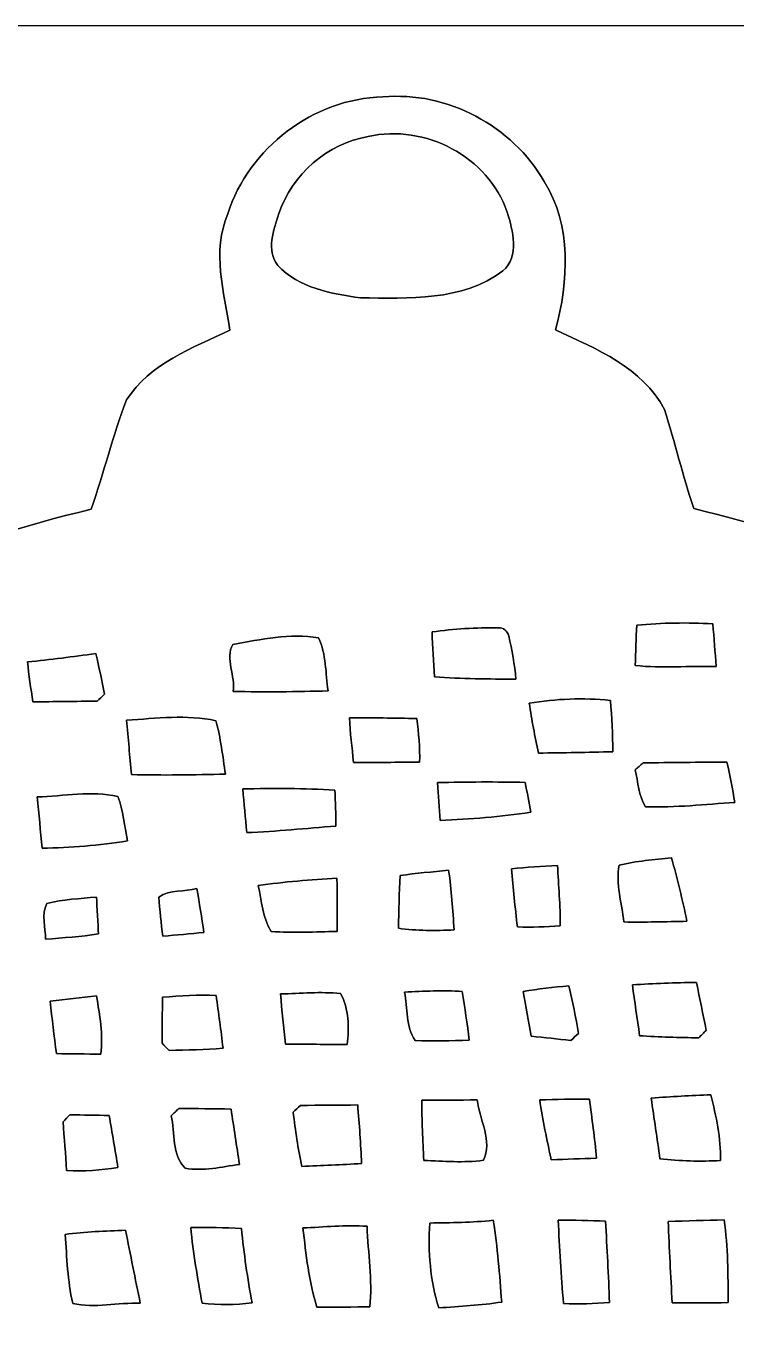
# Model space of a CAD drawing. Header units: centimetres. Extents: x -16.8 to 16.8, y -16.7 to 16.7.
# Drawn here: x -3.95 to 3.88, y 2.36 to 16.67 of the extents above; entities that cross this region are included whole.
import ezdxf

# ---------------------------------------------------------------- set-up
doc = ezdxf.new("R2010")
doc.units = ezdxf.units.CM
doc.header["$MEASUREMENT"] = 0
doc.layers.add('Layer 1', color=7, linetype='Continuous')

msp = doc.modelspace()

# ---------------------------------------------------------------- linework, layer by layer
at = {"layer": 'Layer 1', "color": 7}
for points, knots in [([(-16.77458, 16.66875), (-16.77458, 16.66875), (16.77458, 16.66875), (16.77458, 16.66875), (16.77458, 16.66875), (16.77458, 16.66875), (16.77458, -16.66875), (16.77458, -16.66875), (16.77458, -16.66875), (16.77458, -16.66875), (-16.77458, -16.66875), (-16.77458, -16.66875), (-16.77458, -16.66875), (-16.77458, -16.66875), (-16.77458, 16.66875), (-16.77458, 16.66875), (-16.77458, 16.66875), (-16.77458, 16.66875), (-16.77458, 16.66875), (-16.77458, 16.66875)], [0, 0, 0, 0, 0.16666667, 0.16666667, 0.16666667, 0.16666667, 0.33333333, 0.33333333, 0.33333333, 0.33333333, 0.5, 0.5, 0.5, 0.5, 0.66666667, 0.66666667, 0.66666667, 0.66666667, 1, 1, 1, 1]), ([(-1.72685, 14.59936), (-1.90253, 14.18519), (-1.76989, 13.73893), (-1.70321, 13.31666), (-1.70321, 13.31666), (-2.11737, 13.1251), (-2.58551, 12.9473), (-2.84339, 12.54795), (-2.84339, 12.54795), (-2.99297, 12.1539), (-3.09351, 11.74327), (-3.23144, 11.34427), (-3.23144, 11.34427), (-6.25404, 10.62919), (-9.03111, 8.88012), (-10.94811, 6.4322), (-10.94811, 6.4322), (-12.92966, 3.96452), (-14.01163, 0.78387), (-13.9125, -2.38196), (-13.9125, -2.38196), (-13.87263, -3.32634), (-13.7728, -4.27143), (-13.55408, -5.19254), (-13.55408, -5.19254), (-12.96353, -7.6768), (-11.66671, -9.99314), (-9.83756, -11.77784), (-9.83756, -11.77784), (-8.15869, -13.44366), (-6.05084, -14.67485), (-3.77261, -15.31161), (-3.77261, -15.31161), (-1.43157, -15.98366), (1.07915, -16.00165), (3.44558, -15.44426), (3.44558, -15.44426), (6.27098, -14.76728), (8.88294, -13.19495), (10.77277, -10.98409), (10.77277, -10.98409), (12.15037, -9.39976), (13.15402, -7.493), (13.68143, -5.46171), (13.68143, -5.46171), (14.24164, -3.28895), (14.23987, -0.97931), (13.71847, 1.2005), (13.71847, 1.2005), (13.15438, 3.50591), (11.96904, 5.6515), (10.33498, 7.37129), (10.33498, 7.37129), (8.4709, 9.32321), (6.03956, 10.72691), (3.41207, 11.35098), (3.41207, 11.35098), (3.28718, 11.71011), (3.20287, 12.08158), (3.08645, 12.44318), (3.08645, 12.44318), (2.84374, 12.90391), (2.3368, 13.1131), (1.88666, 13.31948), (1.88666, 13.31948), (2.02847, 13.85535), (2.06551, 14.46636), (1.76248, 14.95425), (1.76248, 14.95425), (1.4097, 15.56773), (0.6918, 15.95402), (-0.01658, 15.88629), (-0.01658, 15.88629), (-0.7807, 15.87147), (-1.49437, 15.32431), (-1.72685, 14.59936)], [0, 0, 0, 0, 0.05, 0.05, 0.05, 0.05, 0.1, 0.1, 0.1, 0.1, 0.15, 0.15, 0.15, 0.15, 0.2, 0.2, 0.2, 0.2, 0.25, 0.25, 0.25, 0.25, 0.3, 0.3, 0.3, 0.3, 0.35, 0.35, 0.35, 0.35, 0.4, 0.4, 0.4, 0.4, 0.45, 0.45, 0.45, 0.45, 0.5, 0.5, 0.5, 0.5, 0.55, 0.55, 0.55, 0.55, 0.6, 0.6, 0.6, 0.6, 0.65, 0.65, 0.65, 0.65, 0.7, 0.7, 0.7, 0.7, 0.75, 0.75, 0.75, 0.75, 0.8, 0.8, 0.8, 0.8, 0.85, 0.85, 0.85, 0.85, 0.9, 0.9, 0.9, 0.9, 1, 1, 1, 1]), ([(-0.17886, 15.45167), (0.44873, 15.59101), (1.14512, 15.23118), (1.35326, 14.61805), (1.35326, 14.61805), (1.41605, 14.41415), (1.49331, 14.13192), (1.30493, 13.97035), (1.30493, 13.97035), (0.85972, 13.63557), (0.26247, 13.66696), (-0.26388, 13.67331), (-0.26388, 13.67331), (-0.58667, 13.71988), (-0.94015, 13.78021), (-1.1744, 14.02962), (-1.1744, 14.02962), (-1.3081, 14.19719), (-1.22061, 14.4205), (-1.16276, 14.60112), (-1.16276, 14.60112), (-1.0227, 15.03292), (-0.62336, 15.37406), (-0.17886, 15.45167)], [0, 0, 0, 0, 0.14285714, 0.14285714, 0.14285714, 0.14285714, 0.28571429, 0.28571429, 0.28571429, 0.28571429, 0.42857143, 0.42857143, 0.42857143, 0.42857143, 0.57142857, 0.57142857, 0.57142857, 0.57142857, 0.71428571, 0.71428571, 0.71428571, 0.71428571, 1, 1, 1, 1]), ([(0.52458, 9.99278), (0.76623, 10.02453), (1.0093, 10.04288), (1.25342, 10.03723), (1.25342, 10.03723), (1.30951, 10.04358), (1.35819, 10.00337), (1.36984, 9.94904), (1.36984, 9.94904), (1.4097, 9.79276), (1.43298, 9.63224), (1.44992, 9.47173), (1.44992, 9.47173), (1.15006, 9.47491), (0.85019, 9.47208), (0.55174, 9.49925), (0.55174, 9.49925), (0.54363, 9.66399), (0.53375, 9.82839), (0.52458, 9.99278)], [0, 0, 0, 0, 0.16666667, 0.16666667, 0.16666667, 0.16666667, 0.33333333, 0.33333333, 0.33333333, 0.33333333, 0.5, 0.5, 0.5, 0.5, 0.66666667, 0.66666667, 0.66666667, 0.66666667, 1, 1, 1, 1]), ([(2.78059, 10.06722), (3.05894, 10.09403), (3.3401, 10.09721), (3.61985, 10.08204), (3.61985, 10.08204), (3.63326, 9.9254), (3.6449, 9.76912), (3.65689, 9.61214), (3.65689, 9.61214), (3.3595, 9.61849), (3.06105, 9.59132), (2.76472, 9.62272), (2.76472, 9.62272), (2.76895, 9.77089), (2.77424, 9.91905), (2.78059, 10.06722)], [0, 0, 0, 0, 0.2, 0.2, 0.2, 0.2, 0.4, 0.4, 0.4, 0.4, 0.6, 0.6, 0.6, 0.6, 1, 1, 1, 1]), ([(-1.66934, 9.85238), (-1.36454, 9.91411), (-1.03823, 9.97691), (-0.72778, 9.92752), (-0.72778, 9.92752), (-0.63923, 9.7476), (-0.64946, 9.53735), (-0.62054, 9.34297), (-0.62054, 9.34297), (-0.96908, 9.33344), (-1.31727, 9.32956), (-1.66546, 9.33767), (-1.66546, 9.33767), (-1.63936, 9.49642), (-1.76177, 9.70703), (-1.66934, 9.85238)], [0, 0, 0, 0, 0.2, 0.2, 0.2, 0.2, 0.4, 0.4, 0.4, 0.4, 0.6, 0.6, 0.6, 0.6, 1, 1, 1, 1]), ([(-3.93347, 9.66223), (-3.68194, 9.68798), (-3.43147, 9.72044), (-3.181, 9.7536), (-3.181, 9.7536), (-3.14466, 9.60508), (-3.11503, 9.4555), (-3.08469, 9.30557), (-3.08469, 9.30557), (-3.11221, 9.28088), (-3.13972, 9.25583), (-3.16689, 9.23043), (-3.16689, 9.23043), (-3.40289, 9.22726), (-3.6389, 9.22443), (-3.87491, 9.22196), (-3.87491, 9.22196), (-3.89678, 9.36872), (-3.91936, 9.51477), (-3.93347, 9.66223)], [0, 0, 0, 0, 0.16666667, 0.16666667, 0.16666667, 0.16666667, 0.33333333, 0.33333333, 0.33333333, 0.33333333, 0.5, 0.5, 0.5, 0.5, 0.66666667, 0.66666667, 0.66666667, 0.66666667, 1, 1, 1, 1]), ([(1.59561, 9.20821), (1.89054, 9.25477), (2.19251, 9.26924), (2.49026, 9.2389), (2.49026, 9.2389), (2.50931, 9.05087), (2.51566, 8.86213), (2.51777, 8.67304), (2.51777, 8.67304), (2.24437, 8.66457), (1.97132, 8.66105), (1.69862, 8.65787), (1.69862, 8.65787), (1.65735, 8.83991), (1.62489, 9.0237), (1.59561, 9.20821)], [0, 0, 0, 0, 0.2, 0.2, 0.2, 0.2, 0.4, 0.4, 0.4, 0.4, 0.6, 0.6, 0.6, 0.6, 1, 1, 1, 1]), ([(-2.84127, 9.02194), (-2.5146, 9.03781), (-2.1784, 9.08579), (-1.85632, 9.01418), (-1.85632, 9.01418), (-1.80552, 8.82191), (-1.78153, 8.6233), (-1.75189, 8.42645), (-1.75189, 8.42645), (-2.09726, 8.41622), (-2.44299, 8.41269), (-2.78836, 8.42045), (-2.78836, 8.42045), (-2.80635, 8.62118), (-2.82399, 8.82156), (-2.84127, 9.02194)], [0, 0, 0, 0, 0.2, 0.2, 0.2, 0.2, 0.4, 0.4, 0.4, 0.4, 0.6, 0.6, 0.6, 0.6, 1, 1, 1, 1]), ([(-0.38418, 9.04734), (-0.13688, 9.04663), (0.11112, 9.04381), (0.35913, 9.03781), (0.35913, 9.03781), (0.37536, 8.87801), (0.39194, 8.71749), (0.38841, 8.55662), (0.38841, 8.55662), (0.1457, 8.55592), (-0.09737, 8.55521), (-0.33973, 8.55521), (-0.33973, 8.55521), (-0.35842, 8.71926), (-0.37747, 8.88294), (-0.38418, 9.04734)], [0, 0, 0, 0, 0.2, 0.2, 0.2, 0.2, 0.4, 0.4, 0.4, 0.4, 0.6, 0.6, 0.6, 0.6, 1, 1, 1, 1]), ([(2.85009, 8.54922), (3.15771, 8.55451), (3.46604, 8.55698), (3.77437, 8.55804), (3.77437, 8.55804), (3.80859, 8.41057), (3.83752, 8.26241), (3.86221, 8.11318), (3.86221, 8.11318), (3.53483, 8.09413), (3.2071, 8.05497), (2.87902, 8.06626), (2.87902, 8.06626), (2.79929, 8.1855), (2.79929, 8.3379), (2.7626, 8.47302), (2.7626, 8.47302), (2.79153, 8.49842), (2.82081, 8.52382), (2.85009, 8.54922)], [0, 0, 0, 0, 0.16666667, 0.16666667, 0.16666667, 0.16666667, 0.33333333, 0.33333333, 0.33333333, 0.33333333, 0.5, 0.5, 0.5, 0.5, 0.66666667, 0.66666667, 0.66666667, 0.66666667, 1, 1, 1, 1]), ([(0.58561, 8.33226), (0.90805, 8.34108), (1.23049, 8.34178), (1.55293, 8.33437), (1.55293, 8.33437), (1.57198, 8.22537), (1.59385, 8.11495), (1.6129, 8.00559), (1.6129, 8.00559), (1.28235, 7.95549), (0.94862, 7.9315), (0.61524, 7.91386), (0.61524, 7.91386), (0.60396, 8.05321), (0.59267, 8.19291), (0.58561, 8.33226)], [0, 0, 0, 0, 0.2, 0.2, 0.2, 0.2, 0.4, 0.4, 0.4, 0.4, 0.6, 0.6, 0.6, 0.6, 1, 1, 1, 1]), ([(-3.82764, 8.17527), (-3.53413, 8.18092), (-3.22721, 8.24936), (-2.93864, 8.17915), (-2.93864, 8.17915), (-2.87726, 8.02358), (-2.86385, 7.85424), (-2.83034, 7.69126), (-2.83034, 7.69126), (-3.14219, 7.6387), (-3.45828, 7.61718), (-3.77402, 7.60906), (-3.77402, 7.60906), (-3.78989, 7.79815), (-3.80824, 7.98654), (-3.82764, 8.17527)], [0, 0, 0, 0, 0.2, 0.2, 0.2, 0.2, 0.4, 0.4, 0.4, 0.4, 0.6, 0.6, 0.6, 0.6, 1, 1, 1, 1]), ([(-1.56139, 8.26276), (-1.22308, 8.27087), (-0.88406, 8.27017), (-0.54575, 8.25041), (-0.54575, 8.25041), (-0.54116, 8.11883), (-0.53375, 7.98583), (-0.53446, 7.85354), (-0.53446, 7.85354), (-0.86219, 7.82779), (-1.18957, 7.79427), (-1.518, 7.78192), (-1.518, 7.78192), (-1.53317, 7.94279), (-1.54764, 8.10225), (-1.56139, 8.26276)], [0, 0, 0, 0, 0.2, 0.2, 0.2, 0.2, 0.4, 0.4, 0.4, 0.4, 0.6, 0.6, 0.6, 0.6, 1, 1, 1, 1]), ([(2.58833, 7.4228), (2.77742, 7.46901), (2.97215, 7.48312), (3.16512, 7.50499), (3.16512, 7.50499), (3.2258, 7.27287), (3.28718, 7.04039), (3.33481, 6.80473), (3.33481, 6.80473), (3.10268, 6.79909), (2.87126, 6.79415), (2.63948, 6.79697), (2.63948, 6.79697), (2.61761, 7.0037), (2.5467, 7.21642), (2.58833, 7.4228)], [0, 0, 0, 0, 0.2, 0.2, 0.2, 0.2, 0.4, 0.4, 0.4, 0.4, 0.6, 0.6, 0.6, 0.6, 1, 1, 1, 1]), ([(0.1718, 7.30956), (0.34996, 7.33319), (0.52811, 7.34942), (0.70767, 7.366), (0.70767, 7.366), (0.74119, 7.14869), (0.75247, 6.92891), (0.7687, 6.70948), (0.7687, 6.70948), (0.56374, 6.6996), (0.35701, 6.6996), (0.15346, 6.72818), (0.15346, 6.72818), (0.15875, 6.92221), (0.16475, 7.11588), (0.1718, 7.30956)], [0, 0, 0, 0, 0.2, 0.2, 0.2, 0.2, 0.4, 0.4, 0.4, 0.4, 0.6, 0.6, 0.6, 0.6, 1, 1, 1, 1]), ([(1.39947, 7.38293), (1.56845, 7.40163), (1.73778, 7.41045), (1.90782, 7.42033), (1.90782, 7.42033), (1.91805, 7.19878), (1.93993, 6.97724), (1.93746, 6.75499), (1.93746, 6.75499), (1.78012, 6.74511), (1.62313, 6.73382), (1.46579, 6.74229), (1.46579, 6.74229), (1.44145, 6.95572), (1.41711, 7.16915), (1.39947, 7.38293)], [0, 0, 0, 0, 0.2, 0.2, 0.2, 0.2, 0.4, 0.4, 0.4, 0.4, 0.6, 0.6, 0.6, 0.6, 1, 1, 1, 1]), ([(-2.48603, 7.07143), (-2.36608, 7.15892), (-2.20239, 7.12682), (-2.06622, 7.16597), (-2.06622, 7.16597), (-2.03976, 7.00476), (-2.0133, 6.84354), (-1.98931, 6.68161), (-1.98931, 6.68161), (-2.13995, 6.66609), (-2.29129, 6.65374), (-2.44122, 6.63963), (-2.44122, 6.63963), (-2.46309, 6.78286), (-2.47615, 6.9275), (-2.48603, 7.07143)], [0, 0, 0, 0, 0.2, 0.2, 0.2, 0.2, 0.4, 0.4, 0.4, 0.4, 0.6, 0.6, 0.6, 0.6, 1, 1, 1, 1]), ([(-1.39136, 7.20019), (-1.10314, 7.23688), (-0.81351, 7.26475), (-0.52317, 7.28063), (-0.52317, 7.28063), (-0.52105, 7.08519), (-0.52035, 6.8894), (-0.52141, 6.69325), (-0.52141, 6.69325), (-0.76412, 6.6869), (-1.00683, 6.67879), (-1.24883, 6.69043), (-1.24883, 6.69043), (-1.34197, 6.84248), (-1.3522, 7.02945), (-1.39136, 7.20019)], [0, 0, 0, 0, 0.2, 0.2, 0.2, 0.2, 0.4, 0.4, 0.4, 0.4, 0.6, 0.6, 0.6, 0.6, 1, 1, 1, 1]), ([(-3.72004, 6.99876), (-3.54189, 7.04709), (-3.35598, 7.05485), (-3.17324, 7.07037), (-3.17324, 7.07037), (-3.16794, 6.96912), (-3.15701, 6.76628), (-3.15172, 6.66503), (-3.15172, 6.66503), (-3.34504, 6.63646), (-3.54013, 6.62199), (-3.73486, 6.60647), (-3.73486, 6.60647), (-3.73521, 6.73664), (-3.78389, 6.87881), (-3.72004, 6.99876)], [0, 0, 0, 0, 0.2, 0.2, 0.2, 0.2, 0.4, 0.4, 0.4, 0.4, 0.6, 0.6, 0.6, 0.6, 1, 1, 1, 1]), ([(-1.14512, 6.00569), (-0.92498, 6.00675), (-0.70238, 6.0325), (-0.48225, 6.00745), (-0.48225, 6.00745), (-0.38911, 5.83988), (-0.38876, 5.63421), (-0.41063, 5.44724), (-0.41063, 5.44724), (-0.63712, 5.44865), (-0.86325, 5.44936), (-1.08938, 5.45006), (-1.08938, 5.45006), (-1.1116, 5.63527), (-1.13101, 5.82013), (-1.14512, 6.00569)], [0, 0, 0, 0, 0.2, 0.2, 0.2, 0.2, 0.4, 0.4, 0.4, 0.4, 0.6, 0.6, 0.6, 0.6, 1, 1, 1, 1]), ([(0.22154, 6.02403), (0.43321, 6.03356), (0.64594, 6.04696), (0.8576, 6.03038), (0.8576, 6.03038), (0.88336, 5.85153), (0.91616, 5.67372), (0.93345, 5.49381), (0.93345, 5.49381), (0.73519, 5.49028), (0.53693, 5.48076), (0.33937, 5.49204), (0.33937, 5.49204), (0.22895, 5.64127), (0.26176, 5.84906), (0.22154, 6.02403)], [0, 0, 0, 0, 0.2, 0.2, 0.2, 0.2, 0.4, 0.4, 0.4, 0.4, 0.6, 0.6, 0.6, 0.6, 1, 1, 1, 1]), ([(1.52859, 6.03144), (1.6951, 6.05931), (1.86267, 6.07554), (2.03094, 6.09459), (2.03094, 6.09459), (2.07539, 5.92067), (2.10891, 5.74428), (2.13924, 5.56719), (2.13924, 5.56719), (2.11067, 5.54249), (2.08209, 5.51744), (2.05423, 5.49204), (2.05423, 5.49204), (1.90888, 5.50792), (1.76318, 5.52379), (1.6189, 5.53861), (1.6189, 5.53861), (1.58715, 5.70301), (1.55893, 5.8674), (1.52859, 6.03144)], [0, 0, 0, 0, 0.16666667, 0.16666667, 0.16666667, 0.16666667, 0.33333333, 0.33333333, 0.33333333, 0.33333333, 0.5, 0.5, 0.5, 0.5, 0.66666667, 0.66666667, 0.66666667, 0.66666667, 1, 1, 1, 1]), ([(2.73544, 6.10588), (2.96968, 6.11576), (3.20463, 6.12916), (3.43958, 6.13128), (3.43958, 6.13128), (3.47521, 5.95524), (3.5119, 5.77921), (3.54683, 5.60246), (3.54683, 5.60246), (3.51896, 5.5753), (3.49179, 5.54778), (3.46498, 5.52027), (3.46498, 5.52027), (3.24697, 5.52556), (3.02966, 5.52732), (2.8127, 5.5439), (2.8127, 5.5439), (2.78941, 5.73158), (2.75519, 5.91785), (2.73544, 6.10588)], [0, 0, 0, 0, 0.16666667, 0.16666667, 0.16666667, 0.16666667, 0.33333333, 0.33333333, 0.33333333, 0.33333333, 0.5, 0.5, 0.5, 0.5, 0.66666667, 0.66666667, 0.66666667, 0.66666667, 1, 1, 1, 1]), ([(-3.68265, 5.92455), (-3.51331, 5.94431), (-3.34292, 5.96265), (-3.17324, 5.98346), (-3.17324, 5.98346), (-3.13902, 5.77144), (-3.09739, 5.55519), (-3.12596, 5.34), (-3.12596, 5.34), (-3.28965, 5.34282), (-3.45193, 5.34388), (-3.61491, 5.34635), (-3.61491, 5.34635), (-3.6389, 5.53896), (-3.66501, 5.73123), (-3.68265, 5.92455)], [0, 0, 0, 0, 0.2, 0.2, 0.2, 0.2, 0.4, 0.4, 0.4, 0.4, 0.6, 0.6, 0.6, 0.6, 1, 1, 1, 1]), ([(-2.4444, 5.96935), (-2.24861, 5.98029), (-2.0514, 5.99828), (-1.85491, 5.98664), (-1.85491, 5.98664), (-1.82774, 5.79367), (-1.80093, 5.60105), (-1.77871, 5.40738), (-1.77871, 5.40738), (-1.97626, 5.38798), (-2.17593, 5.38762), (-2.37384, 5.38057), (-2.37384, 5.38057), (-2.39889, 5.40738), (-2.42394, 5.43348), (-2.44898, 5.45994), (-2.44898, 5.45994), (-2.44863, 5.62998), (-2.44934, 5.79931), (-2.4444, 5.96935)], [0, 0, 0, 0, 0.16666667, 0.16666667, 0.16666667, 0.16666667, 0.33333333, 0.33333333, 0.33333333, 0.33333333, 0.5, 0.5, 0.5, 0.5, 0.66666667, 0.66666667, 0.66666667, 0.66666667, 1, 1, 1, 1]), ([(2.94146, 4.85634), (3.16018, 4.87292), (3.37891, 4.88386), (3.59833, 4.89373), (3.59833, 4.89373), (3.65584, 4.65667), (3.71016, 4.41466), (3.70487, 4.16913), (3.70487, 4.16913), (3.48192, 4.15537), (3.2579, 4.16278), (3.03601, 4.18747), (3.03601, 4.18747), (3.00743, 4.41113), (2.97109, 4.63338), (2.94146, 4.85634)], [0, 0, 0, 0, 0.2, 0.2, 0.2, 0.2, 0.4, 0.4, 0.4, 0.4, 0.6, 0.6, 0.6, 0.6, 1, 1, 1, 1]), ([(-2.26554, 4.74239), (-2.07433, 4.74133), (-1.88242, 4.73886), (-1.69086, 4.73534), (-1.69086, 4.73534), (-1.65841, 4.53249), (-1.62842, 4.32894), (-1.59808, 4.12574), (-1.59808, 4.12574), (-1.79493, 4.09787), (-1.99778, 4.04989), (-2.19534, 4.08411), (-2.19534, 4.08411), (-2.34985, 4.22769), (-2.30082, 4.47428), (-2.3495, 4.66266), (-2.3495, 4.66266), (-2.32163, 4.68912), (-2.29341, 4.71593), (-2.26554, 4.74239)], [0, 0, 0, 0, 0.16666667, 0.16666667, 0.16666667, 0.16666667, 0.33333333, 0.33333333, 0.33333333, 0.33333333, 0.5, 0.5, 0.5, 0.5, 0.66666667, 0.66666667, 0.66666667, 0.66666667, 1, 1, 1, 1]), ([(-0.92569, 4.7752), (-0.71543, 4.77767), (-0.50483, 4.77943), (-0.29457, 4.78049), (-0.29457, 4.78049), (-0.27728, 4.566), (-0.26035, 4.35081), (-0.25118, 4.13561), (-0.25118, 4.13561), (-0.47131, 4.12221), (-0.6918, 4.11304), (-0.91158, 4.10422), (-0.91158, 4.10422), (-0.95356, 4.30107), (-0.97825, 4.50144), (-1.00648, 4.70041), (-1.00648, 4.70041), (-0.97966, 4.72546), (-0.9525, 4.75015), (-0.92569, 4.7752)], [0, 0, 0, 0, 0.16666667, 0.16666667, 0.16666667, 0.16666667, 0.33333333, 0.33333333, 0.33333333, 0.33333333, 0.5, 0.5, 0.5, 0.5, 0.66666667, 0.66666667, 0.66666667, 0.66666667, 1, 1, 1, 1]), ([(0.41099, 4.83552), (0.61524, 4.83411), (0.8195, 4.83306), (1.02376, 4.83694), (1.02376, 4.83694), (1.04775, 4.61892), (1.19451, 4.3815), (1.09149, 4.17089), (1.09149, 4.17089), (0.87418, 4.14126), (0.65299, 4.16384), (0.43497, 4.16878), (0.43497, 4.16878), (0.42192, 4.39103), (0.4124, 4.61327), (0.41099, 4.83552)], [0, 0, 0, 0, 0.2, 0.2, 0.2, 0.2, 0.4, 0.4, 0.4, 0.4, 0.6, 0.6, 0.6, 0.6, 1, 1, 1, 1]), ([(1.71132, 4.83694), (1.89301, 4.84152), (2.07645, 4.84681), (2.25884, 4.84505), (2.25884, 4.84505), (2.28776, 4.6288), (2.3181, 4.41254), (2.33856, 4.19523), (2.33856, 4.19523), (2.17135, 4.18888), (2.00589, 4.18253), (1.83938, 4.17689), (1.83938, 4.17689), (1.78894, 4.39526), (1.74696, 4.61574), (1.71132, 4.83694)], [0, 0, 0, 0, 0.2, 0.2, 0.2, 0.2, 0.4, 0.4, 0.4, 0.4, 0.6, 0.6, 0.6, 0.6, 1, 1, 1, 1]), ([(-3.46604, 4.67148), (-3.32246, 4.67007), (-3.17782, 4.66831), (-3.03354, 4.66513), (-3.03354, 4.66513), (-3.00108, 4.47393), (-2.96721, 4.28272), (-2.93688, 4.09116), (-2.93688, 4.09116), (-3.12385, 4.06224), (-3.31364, 4.04742), (-3.50273, 4.05906), (-3.50273, 4.05906), (-3.51331, 4.23827), (-3.52884, 4.41713), (-3.54259, 4.59599), (-3.54259, 4.59599), (-3.51719, 4.62104), (-3.49179, 4.64644), (-3.46604, 4.67148)], [0, 0, 0, 0, 0.16666667, 0.16666667, 0.16666667, 0.16666667, 0.33333333, 0.33333333, 0.33333333, 0.33333333, 0.5, 0.5, 0.5, 0.5, 0.66666667, 0.66666667, 0.66666667, 0.66666667, 1, 1, 1, 1]), ([(-0.89782, 3.42547), (-0.66322, 3.43676), (-0.42721, 3.45828), (-0.19156, 3.44452), (-0.19156, 3.44452), (-0.17992, 3.14819), (-0.12947, 2.8515), (-0.16157, 2.55552), (-0.16157, 2.55552), (-0.30727, 2.55482), (-0.59866, 2.55411), (-0.74436, 2.55341), (-0.74436, 2.55341), (-0.83326, 2.83598), (-0.86466, 3.13267), (-0.89782, 3.42547)], [0, 0, 0, 0, 0.2, 0.2, 0.2, 0.2, 0.4, 0.4, 0.4, 0.4, 0.6, 0.6, 0.6, 0.6, 1, 1, 1, 1]), ([(0.49953, 3.4798), (0.73307, 3.48333), (0.96696, 3.48544), (1.19944, 3.51014), (1.19944, 3.51014), (1.24707, 3.21204), (1.27, 2.91042), (1.29293, 2.6095), (1.29293, 2.6095), (1.06327, 2.57281), (0.83044, 2.56187), (0.59937, 2.54494), (0.59937, 2.54494), (0.50483, 2.84551), (0.47872, 3.16653), (0.49953, 3.4798)], [0, 0, 0, 0, 0.2, 0.2, 0.2, 0.2, 0.4, 0.4, 0.4, 0.4, 0.6, 0.6, 0.6, 0.6, 1, 1, 1, 1]), ([(1.91664, 3.51296), (2.08915, 3.51014), (2.26377, 3.50837), (2.43699, 3.50202), (2.43699, 3.50202), (2.45322, 3.20287), (2.47086, 2.90336), (2.48073, 2.60385), (2.48073, 2.60385), (2.3114, 2.59468), (2.14277, 2.58163), (1.97379, 2.59468), (1.97379, 2.59468), (1.94733, 2.90019), (1.92864, 3.20675), (1.91664, 3.51296)], [0, 0, 0, 0, 0.2, 0.2, 0.2, 0.2, 0.4, 0.4, 0.4, 0.4, 0.6, 0.6, 0.6, 0.6, 1, 1, 1, 1]), ([(3.12879, 3.49709), (3.3334, 3.50414), (3.53801, 3.50979), (3.74368, 3.51508), (3.74368, 3.51508), (3.78636, 3.21345), (3.78848, 2.90795), (3.78883, 2.6035), (3.78883, 2.6035), (3.58281, 2.60068), (3.37749, 2.59962), (3.17218, 2.60103), (3.17218, 2.60103), (3.15595, 2.89948), (3.13796, 3.19828), (3.12879, 3.49709)], [0, 0, 0, 0, 0.2, 0.2, 0.2, 0.2, 0.4, 0.4, 0.4, 0.4, 0.6, 0.6, 0.6, 0.6, 1, 1, 1, 1]), ([(-3.51896, 3.35492), (-3.29847, 3.38455), (-3.07587, 3.39161), (-2.85327, 3.40042), (-2.85327, 3.40042), (-2.79859, 3.13231), (-2.74708, 2.86314), (-2.69028, 2.59539), (-2.69028, 2.59539), (-2.93723, 2.60597), (-3.19158, 2.53859), (-3.435, 2.59503), (-3.435, 2.59503), (-3.49321, 2.84374), (-3.4992, 3.10127), (-3.51896, 3.35492)], [0, 0, 0, 0, 0.2, 0.2, 0.2, 0.2, 0.4, 0.4, 0.4, 0.4, 0.6, 0.6, 0.6, 0.6, 1, 1, 1, 1]), ([(-2.13431, 3.43006), (-1.9491, 3.42971), (-1.76248, 3.43323), (-1.57692, 3.41842), (-1.57692, 3.41842), (-1.54834, 3.14431), (-1.50848, 2.87126), (-1.45909, 2.59962), (-1.45909, 2.59962), (-1.64183, 2.57563), (-1.82704, 2.57986), (-2.01013, 2.5968), (-2.01013, 2.5968), (-2.05775, 2.87338), (-2.10961, 3.15031), (-2.13431, 3.43006)], [0, 0, 0, 0, 0.2, 0.2, 0.2, 0.2, 0.4, 0.4, 0.4, 0.4, 0.6, 0.6, 0.6, 0.6, 1, 1, 1, 1])]:
    msp.add_open_spline(points, degree=3, knots=knots, dxfattribs=at)
at = {"layer": 'Layer 1', "color": 250}
for points, knots in [([(-1.72685, 14.59936), (-1.49437, 15.32431), (-0.7807, 15.87147), (-0.01658, 15.88629), (-0.01658, 15.88629), (0.6918, 15.95402), (1.4097, 15.56773), (1.76248, 14.95425), (1.76248, 14.95425), (2.06551, 14.46636), (2.02847, 13.85535), (1.88666, 13.31948), (1.88666, 13.31948), (2.3368, 13.1131), (2.84374, 12.90391), (3.08645, 12.44318), (3.08645, 12.44318), (3.20287, 12.08158), (3.28718, 11.71011), (3.41207, 11.35098), (3.41207, 11.35098), (6.03956, 10.72691), (8.4709, 9.32321), (10.33498, 7.37129), (10.33498, 7.37129), (11.96904, 5.6515), (13.15438, 3.50591), (13.71847, 1.2005), (13.71847, 1.2005), (14.23987, -0.97931), (14.24164, -3.28895), (13.68143, -5.46171), (13.68143, -5.46171), (13.15402, -7.493), (12.15037, -9.39976), (10.77277, -10.98409), (10.77277, -10.98409), (8.88294, -13.19495), (6.27098, -14.76728), (3.44558, -15.44426), (3.44558, -15.44426), (1.07915, -16.00165), (-1.43157, -15.98366), (-3.77261, -15.31161), (-3.77261, -15.31161), (-6.05084, -14.67485), (-8.15869, -13.44366), (-9.83756, -11.77784), (-9.83756, -11.77784), (-11.66671, -9.99314), (-12.96353, -7.6768), (-13.55408, -5.19254), (-13.55408, -5.19254), (-13.7728, -4.27143), (-13.87263, -3.32634), (-13.9125, -2.38196), (-13.9125, -2.38196), (-14.01163, 0.78387), (-12.92966, 3.96452), (-10.94811, 6.4322), (-10.94811, 6.4322), (-9.03111, 8.88012), (-6.25404, 10.62919), (-3.23144, 11.34427), (-3.23144, 11.34427), (-3.09351, 11.74327), (-2.99297, 12.1539), (-2.84339, 12.54795), (-2.84339, 12.54795), (-2.58551, 12.9473), (-2.11737, 13.1251), (-1.70321, 13.31666), (-1.70321, 13.31666), (-1.76989, 13.73893), (-1.90253, 14.18519), (-1.72685, 14.59936), (-1.72685, 14.59936), (-1.72685, 14.59936), (-1.72685, 14.59936), (-1.72685, 14.59936)], [0, 0, 0, 0, 0.04761905, 0.04761905, 0.04761905, 0.04761905, 0.0952381, 0.0952381, 0.0952381, 0.0952381, 0.14285714, 0.14285714, 0.14285714, 0.14285714, 0.19047619, 0.19047619, 0.19047619, 0.19047619, 0.23809524, 0.23809524, 0.23809524, 0.23809524, 0.28571429, 0.28571429, 0.28571429, 0.28571429, 0.33333333, 0.33333333, 0.33333333, 0.33333333, 0.38095238, 0.38095238, 0.38095238, 0.38095238, 0.42857143, 0.42857143, 0.42857143, 0.42857143, 0.47619048, 0.47619048, 0.47619048, 0.47619048, 0.52380952, 0.52380952, 0.52380952, 0.52380952, 0.57142857, 0.57142857, 0.57142857, 0.57142857, 0.61904762, 0.61904762, 0.61904762, 0.61904762, 0.66666667, 0.66666667, 0.66666667, 0.66666667, 0.71428571, 0.71428571, 0.71428571, 0.71428571, 0.76190476, 0.76190476, 0.76190476, 0.76190476, 0.80952381, 0.80952381, 0.80952381, 0.80952381, 0.85714286, 0.85714286, 0.85714286, 0.85714286, 0.9047619, 0.9047619, 0.9047619, 0.9047619, 1, 1, 1, 1]), ([(-0.17886, 15.45167), (-0.62336, 15.37406), (-1.0227, 15.03292), (-1.16276, 14.60112), (-1.16276, 14.60112), (-1.22061, 14.4205), (-1.3081, 14.19719), (-1.1744, 14.02962), (-1.1744, 14.02962), (-0.94015, 13.78021), (-0.58667, 13.71988), (-0.26388, 13.67331), (-0.26388, 13.67331), (0.26247, 13.66696), (0.85972, 13.63557), (1.30493, 13.97035), (1.30493, 13.97035), (1.49331, 14.13192), (1.41605, 14.41415), (1.35326, 14.61805), (1.35326, 14.61805), (1.14512, 15.23118), (0.44873, 15.59101), (-0.17886, 15.45167), (-0.17886, 15.45167), (-0.17886, 15.45167), (-0.17886, 15.45167), (-0.17886, 15.45167)], [0, 0, 0, 0, 0.125, 0.125, 0.125, 0.125, 0.25, 0.25, 0.25, 0.25, 0.375, 0.375, 0.375, 0.375, 0.5, 0.5, 0.5, 0.5, 0.625, 0.625, 0.625, 0.625, 0.75, 0.75, 0.75, 0.75, 1, 1, 1, 1]), ([(0.52458, 9.99278), (0.53375, 9.82839), (0.54363, 9.66399), (0.55174, 9.49925), (0.55174, 9.49925), (0.85019, 9.47208), (1.15006, 9.47491), (1.44992, 9.47173), (1.44992, 9.47173), (1.43298, 9.63224), (1.4097, 9.79276), (1.36984, 9.94904), (1.36984, 9.94904), (1.35819, 10.00337), (1.30951, 10.04358), (1.25342, 10.03723), (1.25342, 10.03723), (1.0093, 10.04288), (0.76623, 10.02453), (0.52458, 9.99278), (0.52458, 9.99278), (0.52458, 9.99278), (0.52458, 9.99278), (0.52458, 9.99278)], [0, 0, 0, 0, 0.14285714, 0.14285714, 0.14285714, 0.14285714, 0.28571429, 0.28571429, 0.28571429, 0.28571429, 0.42857143, 0.42857143, 0.42857143, 0.42857143, 0.57142857, 0.57142857, 0.57142857, 0.57142857, 0.71428571, 0.71428571, 0.71428571, 0.71428571, 1, 1, 1, 1]), ([(2.78059, 10.06722), (2.77424, 9.91905), (2.76895, 9.77089), (2.76472, 9.62272), (2.76472, 9.62272), (3.06105, 9.59132), (3.3595, 9.61849), (3.65689, 9.61214), (3.65689, 9.61214), (3.6449, 9.76912), (3.63326, 9.9254), (3.61985, 10.08204), (3.61985, 10.08204), (3.3401, 10.09721), (3.05894, 10.09403), (2.78059, 10.06722), (2.78059, 10.06722), (2.78059, 10.06722), (2.78059, 10.06722), (2.78059, 10.06722)], [0, 0, 0, 0, 0.16666667, 0.16666667, 0.16666667, 0.16666667, 0.33333333, 0.33333333, 0.33333333, 0.33333333, 0.5, 0.5, 0.5, 0.5, 0.66666667, 0.66666667, 0.66666667, 0.66666667, 1, 1, 1, 1]), ([(-1.66934, 9.85238), (-1.76177, 9.70703), (-1.63936, 9.49642), (-1.66546, 9.33767), (-1.66546, 9.33767), (-1.31727, 9.32956), (-0.96908, 9.33344), (-0.62054, 9.34297), (-0.62054, 9.34297), (-0.64946, 9.53735), (-0.63923, 9.7476), (-0.72778, 9.92752), (-0.72778, 9.92752), (-1.03823, 9.97691), (-1.36454, 9.91411), (-1.66934, 9.85238), (-1.66934, 9.85238), (-1.66934, 9.85238), (-1.66934, 9.85238), (-1.66934, 9.85238)], [0, 0, 0, 0, 0.16666667, 0.16666667, 0.16666667, 0.16666667, 0.33333333, 0.33333333, 0.33333333, 0.33333333, 0.5, 0.5, 0.5, 0.5, 0.66666667, 0.66666667, 0.66666667, 0.66666667, 1, 1, 1, 1]), ([(-3.93347, 9.66223), (-3.91936, 9.51477), (-3.89678, 9.36872), (-3.87491, 9.22196), (-3.87491, 9.22196), (-3.6389, 9.22443), (-3.40289, 9.22726), (-3.16689, 9.23043), (-3.16689, 9.23043), (-3.13972, 9.25583), (-3.11221, 9.28088), (-3.08469, 9.30557), (-3.08469, 9.30557), (-3.11503, 9.4555), (-3.14466, 9.60508), (-3.181, 9.7536), (-3.181, 9.7536), (-3.43147, 9.72044), (-3.68194, 9.68798), (-3.93347, 9.66223), (-3.93347, 9.66223), (-3.93347, 9.66223), (-3.93347, 9.66223), (-3.93347, 9.66223)], [0, 0, 0, 0, 0.14285714, 0.14285714, 0.14285714, 0.14285714, 0.28571429, 0.28571429, 0.28571429, 0.28571429, 0.42857143, 0.42857143, 0.42857143, 0.42857143, 0.57142857, 0.57142857, 0.57142857, 0.57142857, 0.71428571, 0.71428571, 0.71428571, 0.71428571, 1, 1, 1, 1]), ([(1.59561, 9.20821), (1.62489, 9.0237), (1.65735, 8.83991), (1.69862, 8.65787), (1.69862, 8.65787), (1.97132, 8.66105), (2.24437, 8.66457), (2.51777, 8.67304), (2.51777, 8.67304), (2.51566, 8.86213), (2.50931, 9.05087), (2.49026, 9.2389), (2.49026, 9.2389), (2.19251, 9.26924), (1.89054, 9.25477), (1.59561, 9.20821), (1.59561, 9.20821), (1.59561, 9.20821), (1.59561, 9.20821), (1.59561, 9.20821)], [0, 0, 0, 0, 0.16666667, 0.16666667, 0.16666667, 0.16666667, 0.33333333, 0.33333333, 0.33333333, 0.33333333, 0.5, 0.5, 0.5, 0.5, 0.66666667, 0.66666667, 0.66666667, 0.66666667, 1, 1, 1, 1]), ([(-2.84127, 9.02194), (-2.82399, 8.82156), (-2.80635, 8.62118), (-2.78836, 8.42045), (-2.78836, 8.42045), (-2.44299, 8.41269), (-2.09726, 8.41622), (-1.75189, 8.42645), (-1.75189, 8.42645), (-1.78153, 8.6233), (-1.80552, 8.82191), (-1.85632, 9.01418), (-1.85632, 9.01418), (-2.1784, 9.08579), (-2.5146, 9.03781), (-2.84127, 9.02194), (-2.84127, 9.02194), (-2.84127, 9.02194), (-2.84127, 9.02194), (-2.84127, 9.02194)], [0, 0, 0, 0, 0.16666667, 0.16666667, 0.16666667, 0.16666667, 0.33333333, 0.33333333, 0.33333333, 0.33333333, 0.5, 0.5, 0.5, 0.5, 0.66666667, 0.66666667, 0.66666667, 0.66666667, 1, 1, 1, 1]), ([(-0.38418, 9.04734), (-0.37747, 8.88294), (-0.35842, 8.71926), (-0.33973, 8.55521), (-0.33973, 8.55521), (-0.09737, 8.55521), (0.1457, 8.55592), (0.38841, 8.55662), (0.38841, 8.55662), (0.39194, 8.71749), (0.37536, 8.87801), (0.35913, 9.03781), (0.35913, 9.03781), (0.11112, 9.04381), (-0.13688, 9.04663), (-0.38418, 9.04734), (-0.38418, 9.04734), (-0.38418, 9.04734), (-0.38418, 9.04734), (-0.38418, 9.04734)], [0, 0, 0, 0, 0.16666667, 0.16666667, 0.16666667, 0.16666667, 0.33333333, 0.33333333, 0.33333333, 0.33333333, 0.5, 0.5, 0.5, 0.5, 0.66666667, 0.66666667, 0.66666667, 0.66666667, 1, 1, 1, 1]), ([(2.85009, 8.54922), (2.82081, 8.52382), (2.79153, 8.49842), (2.7626, 8.47302), (2.7626, 8.47302), (2.79929, 8.3379), (2.79929, 8.1855), (2.87902, 8.06626), (2.87902, 8.06626), (3.2071, 8.05497), (3.53483, 8.09413), (3.86221, 8.11318), (3.86221, 8.11318), (3.83752, 8.26241), (3.80859, 8.41057), (3.77437, 8.55804), (3.77437, 8.55804), (3.46604, 8.55698), (3.15771, 8.55451), (2.85009, 8.54922), (2.85009, 8.54922), (2.85009, 8.54922), (2.85009, 8.54922), (2.85009, 8.54922)], [0, 0, 0, 0, 0.14285714, 0.14285714, 0.14285714, 0.14285714, 0.28571429, 0.28571429, 0.28571429, 0.28571429, 0.42857143, 0.42857143, 0.42857143, 0.42857143, 0.57142857, 0.57142857, 0.57142857, 0.57142857, 0.71428571, 0.71428571, 0.71428571, 0.71428571, 1, 1, 1, 1]), ([(0.58561, 8.33226), (0.59267, 8.19291), (0.60396, 8.05321), (0.61524, 7.91386), (0.61524, 7.91386), (0.94862, 7.9315), (1.28235, 7.95549), (1.6129, 8.00559), (1.6129, 8.00559), (1.59385, 8.11495), (1.57198, 8.22537), (1.55293, 8.33437), (1.55293, 8.33437), (1.23049, 8.34178), (0.90805, 8.34108), (0.58561, 8.33226), (0.58561, 8.33226), (0.58561, 8.33226), (0.58561, 8.33226), (0.58561, 8.33226)], [0, 0, 0, 0, 0.16666667, 0.16666667, 0.16666667, 0.16666667, 0.33333333, 0.33333333, 0.33333333, 0.33333333, 0.5, 0.5, 0.5, 0.5, 0.66666667, 0.66666667, 0.66666667, 0.66666667, 1, 1, 1, 1]), ([(-3.82764, 8.17527), (-3.80824, 7.98654), (-3.78989, 7.79815), (-3.77402, 7.60906), (-3.77402, 7.60906), (-3.45828, 7.61718), (-3.14219, 7.6387), (-2.83034, 7.69126), (-2.83034, 7.69126), (-2.86385, 7.85424), (-2.87726, 8.02358), (-2.93864, 8.17915), (-2.93864, 8.17915), (-3.22721, 8.24936), (-3.53413, 8.18092), (-3.82764, 8.17527), (-3.82764, 8.17527), (-3.82764, 8.17527), (-3.82764, 8.17527), (-3.82764, 8.17527)], [0, 0, 0, 0, 0.16666667, 0.16666667, 0.16666667, 0.16666667, 0.33333333, 0.33333333, 0.33333333, 0.33333333, 0.5, 0.5, 0.5, 0.5, 0.66666667, 0.66666667, 0.66666667, 0.66666667, 1, 1, 1, 1]), ([(-1.56139, 8.26276), (-1.54764, 8.10225), (-1.53317, 7.94279), (-1.518, 7.78192), (-1.518, 7.78192), (-1.18957, 7.79427), (-0.86219, 7.82779), (-0.53446, 7.85354), (-0.53446, 7.85354), (-0.53375, 7.98583), (-0.54116, 8.11883), (-0.54575, 8.25041), (-0.54575, 8.25041), (-0.88406, 8.27017), (-1.22308, 8.27087), (-1.56139, 8.26276), (-1.56139, 8.26276), (-1.56139, 8.26276), (-1.56139, 8.26276), (-1.56139, 8.26276)], [0, 0, 0, 0, 0.16666667, 0.16666667, 0.16666667, 0.16666667, 0.33333333, 0.33333333, 0.33333333, 0.33333333, 0.5, 0.5, 0.5, 0.5, 0.66666667, 0.66666667, 0.66666667, 0.66666667, 1, 1, 1, 1]), ([(2.58833, 7.4228), (2.5467, 7.21642), (2.61761, 7.0037), (2.63948, 6.79697), (2.63948, 6.79697), (2.87126, 6.79415), (3.10268, 6.79909), (3.33481, 6.80473), (3.33481, 6.80473), (3.28718, 7.04039), (3.2258, 7.27287), (3.16512, 7.50499), (3.16512, 7.50499), (2.97215, 7.48312), (2.77742, 7.46901), (2.58833, 7.4228), (2.58833, 7.4228), (2.58833, 7.4228), (2.58833, 7.4228), (2.58833, 7.4228)], [0, 0, 0, 0, 0.16666667, 0.16666667, 0.16666667, 0.16666667, 0.33333333, 0.33333333, 0.33333333, 0.33333333, 0.5, 0.5, 0.5, 0.5, 0.66666667, 0.66666667, 0.66666667, 0.66666667, 1, 1, 1, 1]), ([(0.1718, 7.30956), (0.16475, 7.11588), (0.15875, 6.92221), (0.15346, 6.72818), (0.15346, 6.72818), (0.35701, 6.6996), (0.56374, 6.6996), (0.7687, 6.70948), (0.7687, 6.70948), (0.75247, 6.92891), (0.74119, 7.14869), (0.70767, 7.366), (0.70767, 7.366), (0.52811, 7.34942), (0.34996, 7.33319), (0.1718, 7.30956), (0.1718, 7.30956), (0.1718, 7.30956), (0.1718, 7.30956), (0.1718, 7.30956)], [0, 0, 0, 0, 0.16666667, 0.16666667, 0.16666667, 0.16666667, 0.33333333, 0.33333333, 0.33333333, 0.33333333, 0.5, 0.5, 0.5, 0.5, 0.66666667, 0.66666667, 0.66666667, 0.66666667, 1, 1, 1, 1]), ([(1.39947, 7.38293), (1.41711, 7.16915), (1.44145, 6.95572), (1.46579, 6.74229), (1.46579, 6.74229), (1.62313, 6.73382), (1.78012, 6.74511), (1.93746, 6.75499), (1.93746, 6.75499), (1.93993, 6.97724), (1.91805, 7.19878), (1.90782, 7.42033), (1.90782, 7.42033), (1.73778, 7.41045), (1.56845, 7.40163), (1.39947, 7.38293), (1.39947, 7.38293), (1.39947, 7.38293), (1.39947, 7.38293), (1.39947, 7.38293)], [0, 0, 0, 0, 0.16666667, 0.16666667, 0.16666667, 0.16666667, 0.33333333, 0.33333333, 0.33333333, 0.33333333, 0.5, 0.5, 0.5, 0.5, 0.66666667, 0.66666667, 0.66666667, 0.66666667, 1, 1, 1, 1]), ([(-2.48603, 7.07143), (-2.47615, 6.9275), (-2.46309, 6.78286), (-2.44122, 6.63963), (-2.44122, 6.63963), (-2.29129, 6.65374), (-2.13995, 6.66609), (-1.98931, 6.68161), (-1.98931, 6.68161), (-2.0133, 6.84354), (-2.03976, 7.00476), (-2.06622, 7.16597), (-2.06622, 7.16597), (-2.20239, 7.12682), (-2.36608, 7.15892), (-2.48603, 7.07143), (-2.48603, 7.07143), (-2.48603, 7.07143), (-2.48603, 7.07143), (-2.48603, 7.07143)], [0, 0, 0, 0, 0.16666667, 0.16666667, 0.16666667, 0.16666667, 0.33333333, 0.33333333, 0.33333333, 0.33333333, 0.5, 0.5, 0.5, 0.5, 0.66666667, 0.66666667, 0.66666667, 0.66666667, 1, 1, 1, 1]), ([(-1.39136, 7.20019), (-1.3522, 7.02945), (-1.34197, 6.84248), (-1.24883, 6.69043), (-1.24883, 6.69043), (-1.00683, 6.67879), (-0.76412, 6.6869), (-0.52141, 6.69325), (-0.52141, 6.69325), (-0.52035, 6.8894), (-0.52105, 7.08519), (-0.52317, 7.28063), (-0.52317, 7.28063), (-0.81351, 7.26475), (-1.10314, 7.23688), (-1.39136, 7.20019), (-1.39136, 7.20019), (-1.39136, 7.20019), (-1.39136, 7.20019), (-1.39136, 7.20019)], [0, 0, 0, 0, 0.16666667, 0.16666667, 0.16666667, 0.16666667, 0.33333333, 0.33333333, 0.33333333, 0.33333333, 0.5, 0.5, 0.5, 0.5, 0.66666667, 0.66666667, 0.66666667, 0.66666667, 1, 1, 1, 1]), ([(-3.72004, 6.99876), (-3.78389, 6.87881), (-3.73521, 6.73664), (-3.73486, 6.60647), (-3.73486, 6.60647), (-3.54013, 6.62199), (-3.34504, 6.63646), (-3.15172, 6.66503), (-3.15172, 6.66503), (-3.15701, 6.76628), (-3.16794, 6.96912), (-3.17324, 7.07037), (-3.17324, 7.07037), (-3.35598, 7.05485), (-3.54189, 7.04709), (-3.72004, 6.99876), (-3.72004, 6.99876), (-3.72004, 6.99876), (-3.72004, 6.99876), (-3.72004, 6.99876)], [0, 0, 0, 0, 0.16666667, 0.16666667, 0.16666667, 0.16666667, 0.33333333, 0.33333333, 0.33333333, 0.33333333, 0.5, 0.5, 0.5, 0.5, 0.66666667, 0.66666667, 0.66666667, 0.66666667, 1, 1, 1, 1]), ([(-1.14512, 6.00569), (-1.13101, 5.82013), (-1.1116, 5.63527), (-1.08938, 5.45006), (-1.08938, 5.45006), (-0.86325, 5.44936), (-0.63712, 5.44865), (-0.41063, 5.44724), (-0.41063, 5.44724), (-0.38876, 5.63421), (-0.38911, 5.83988), (-0.48225, 6.00745), (-0.48225, 6.00745), (-0.70238, 6.0325), (-0.92498, 6.00675), (-1.14512, 6.00569), (-1.14512, 6.00569), (-1.14512, 6.00569), (-1.14512, 6.00569), (-1.14512, 6.00569)], [0, 0, 0, 0, 0.16666667, 0.16666667, 0.16666667, 0.16666667, 0.33333333, 0.33333333, 0.33333333, 0.33333333, 0.5, 0.5, 0.5, 0.5, 0.66666667, 0.66666667, 0.66666667, 0.66666667, 1, 1, 1, 1]), ([(0.22154, 6.02403), (0.26176, 5.84906), (0.22895, 5.64127), (0.33937, 5.49204), (0.33937, 5.49204), (0.53693, 5.48076), (0.73519, 5.49028), (0.93345, 5.49381), (0.93345, 5.49381), (0.91616, 5.67372), (0.88336, 5.85153), (0.8576, 6.03038), (0.8576, 6.03038), (0.64594, 6.04696), (0.43321, 6.03356), (0.22154, 6.02403), (0.22154, 6.02403), (0.22154, 6.02403), (0.22154, 6.02403), (0.22154, 6.02403)], [0, 0, 0, 0, 0.16666667, 0.16666667, 0.16666667, 0.16666667, 0.33333333, 0.33333333, 0.33333333, 0.33333333, 0.5, 0.5, 0.5, 0.5, 0.66666667, 0.66666667, 0.66666667, 0.66666667, 1, 1, 1, 1]), ([(1.52859, 6.03144), (1.55893, 5.8674), (1.58715, 5.70301), (1.6189, 5.53861), (1.6189, 5.53861), (1.76318, 5.52379), (1.90888, 5.50792), (2.05423, 5.49204), (2.05423, 5.49204), (2.08209, 5.51744), (2.11067, 5.54249), (2.13924, 5.56719), (2.13924, 5.56719), (2.10891, 5.74428), (2.07539, 5.92067), (2.03094, 6.09459), (2.03094, 6.09459), (1.86267, 6.07554), (1.6951, 6.05931), (1.52859, 6.03144), (1.52859, 6.03144), (1.52859, 6.03144), (1.52859, 6.03144), (1.52859, 6.03144)], [0, 0, 0, 0, 0.14285714, 0.14285714, 0.14285714, 0.14285714, 0.28571429, 0.28571429, 0.28571429, 0.28571429, 0.42857143, 0.42857143, 0.42857143, 0.42857143, 0.57142857, 0.57142857, 0.57142857, 0.57142857, 0.71428571, 0.71428571, 0.71428571, 0.71428571, 1, 1, 1, 1]), ([(2.73544, 6.10588), (2.75519, 5.91785), (2.78941, 5.73158), (2.8127, 5.5439), (2.8127, 5.5439), (3.02966, 5.52732), (3.24697, 5.52556), (3.46498, 5.52027), (3.46498, 5.52027), (3.49179, 5.54778), (3.51896, 5.5753), (3.54683, 5.60246), (3.54683, 5.60246), (3.5119, 5.77921), (3.47521, 5.95524), (3.43958, 6.13128), (3.43958, 6.13128), (3.20463, 6.12916), (2.96968, 6.11576), (2.73544, 6.10588), (2.73544, 6.10588), (2.73544, 6.10588), (2.73544, 6.10588), (2.73544, 6.10588)], [0, 0, 0, 0, 0.14285714, 0.14285714, 0.14285714, 0.14285714, 0.28571429, 0.28571429, 0.28571429, 0.28571429, 0.42857143, 0.42857143, 0.42857143, 0.42857143, 0.57142857, 0.57142857, 0.57142857, 0.57142857, 0.71428571, 0.71428571, 0.71428571, 0.71428571, 1, 1, 1, 1]), ([(-3.68265, 5.92455), (-3.66501, 5.73123), (-3.6389, 5.53896), (-3.61491, 5.34635), (-3.61491, 5.34635), (-3.45193, 5.34388), (-3.28965, 5.34282), (-3.12596, 5.34), (-3.12596, 5.34), (-3.09739, 5.55519), (-3.13902, 5.77144), (-3.17324, 5.98346), (-3.17324, 5.98346), (-3.34292, 5.96265), (-3.51331, 5.94431), (-3.68265, 5.92455), (-3.68265, 5.92455), (-3.68265, 5.92455), (-3.68265, 5.92455), (-3.68265, 5.92455)], [0, 0, 0, 0, 0.16666667, 0.16666667, 0.16666667, 0.16666667, 0.33333333, 0.33333333, 0.33333333, 0.33333333, 0.5, 0.5, 0.5, 0.5, 0.66666667, 0.66666667, 0.66666667, 0.66666667, 1, 1, 1, 1]), ([(-2.4444, 5.96935), (-2.44934, 5.79931), (-2.44863, 5.62998), (-2.44898, 5.45994), (-2.44898, 5.45994), (-2.42394, 5.43348), (-2.39889, 5.40738), (-2.37384, 5.38057), (-2.37384, 5.38057), (-2.17593, 5.38762), (-1.97626, 5.38798), (-1.77871, 5.40738), (-1.77871, 5.40738), (-1.80093, 5.60105), (-1.82774, 5.79367), (-1.85491, 5.98664), (-1.85491, 5.98664), (-2.0514, 5.99828), (-2.24861, 5.98029), (-2.4444, 5.96935), (-2.4444, 5.96935), (-2.4444, 5.96935), (-2.4444, 5.96935), (-2.4444, 5.96935)], [0, 0, 0, 0, 0.14285714, 0.14285714, 0.14285714, 0.14285714, 0.28571429, 0.28571429, 0.28571429, 0.28571429, 0.42857143, 0.42857143, 0.42857143, 0.42857143, 0.57142857, 0.57142857, 0.57142857, 0.57142857, 0.71428571, 0.71428571, 0.71428571, 0.71428571, 1, 1, 1, 1]), ([(2.94146, 4.85634), (2.97109, 4.63338), (3.00743, 4.41113), (3.03601, 4.18747), (3.03601, 4.18747), (3.2579, 4.16278), (3.48192, 4.15537), (3.70487, 4.16913), (3.70487, 4.16913), (3.71016, 4.41466), (3.65584, 4.65667), (3.59833, 4.89373), (3.59833, 4.89373), (3.37891, 4.88386), (3.16018, 4.87292), (2.94146, 4.85634), (2.94146, 4.85634), (2.94146, 4.85634), (2.94146, 4.85634), (2.94146, 4.85634)], [0, 0, 0, 0, 0.16666667, 0.16666667, 0.16666667, 0.16666667, 0.33333333, 0.33333333, 0.33333333, 0.33333333, 0.5, 0.5, 0.5, 0.5, 0.66666667, 0.66666667, 0.66666667, 0.66666667, 1, 1, 1, 1]), ([(-2.26554, 4.74239), (-2.29341, 4.71593), (-2.32163, 4.68912), (-2.3495, 4.66266), (-2.3495, 4.66266), (-2.30082, 4.47428), (-2.34985, 4.22769), (-2.19534, 4.08411), (-2.19534, 4.08411), (-1.99778, 4.04989), (-1.79493, 4.09787), (-1.59808, 4.12574), (-1.59808, 4.12574), (-1.62842, 4.32894), (-1.65841, 4.53249), (-1.69086, 4.73534), (-1.69086, 4.73534), (-1.88242, 4.73886), (-2.07433, 4.74133), (-2.26554, 4.74239), (-2.26554, 4.74239), (-2.26554, 4.74239), (-2.26554, 4.74239), (-2.26554, 4.74239)], [0, 0, 0, 0, 0.14285714, 0.14285714, 0.14285714, 0.14285714, 0.28571429, 0.28571429, 0.28571429, 0.28571429, 0.42857143, 0.42857143, 0.42857143, 0.42857143, 0.57142857, 0.57142857, 0.57142857, 0.57142857, 0.71428571, 0.71428571, 0.71428571, 0.71428571, 1, 1, 1, 1]), ([(-0.92569, 4.7752), (-0.9525, 4.75015), (-0.97966, 4.72546), (-1.00648, 4.70041), (-1.00648, 4.70041), (-0.97825, 4.50144), (-0.95356, 4.30107), (-0.91158, 4.10422), (-0.91158, 4.10422), (-0.6918, 4.11304), (-0.47131, 4.12221), (-0.25118, 4.13561), (-0.25118, 4.13561), (-0.26035, 4.35081), (-0.27728, 4.566), (-0.29457, 4.78049), (-0.29457, 4.78049), (-0.50483, 4.77943), (-0.71543, 4.77767), (-0.92569, 4.7752), (-0.92569, 4.7752), (-0.92569, 4.7752), (-0.92569, 4.7752), (-0.92569, 4.7752)], [0, 0, 0, 0, 0.14285714, 0.14285714, 0.14285714, 0.14285714, 0.28571429, 0.28571429, 0.28571429, 0.28571429, 0.42857143, 0.42857143, 0.42857143, 0.42857143, 0.57142857, 0.57142857, 0.57142857, 0.57142857, 0.71428571, 0.71428571, 0.71428571, 0.71428571, 1, 1, 1, 1]), ([(0.41099, 4.83552), (0.4124, 4.61327), (0.42192, 4.39103), (0.43497, 4.16878), (0.43497, 4.16878), (0.65299, 4.16384), (0.87418, 4.14126), (1.09149, 4.17089), (1.09149, 4.17089), (1.19451, 4.3815), (1.04775, 4.61892), (1.02376, 4.83694), (1.02376, 4.83694), (0.8195, 4.83306), (0.61524, 4.83411), (0.41099, 4.83552), (0.41099, 4.83552), (0.41099, 4.83552), (0.41099, 4.83552), (0.41099, 4.83552)], [0, 0, 0, 0, 0.16666667, 0.16666667, 0.16666667, 0.16666667, 0.33333333, 0.33333333, 0.33333333, 0.33333333, 0.5, 0.5, 0.5, 0.5, 0.66666667, 0.66666667, 0.66666667, 0.66666667, 1, 1, 1, 1]), ([(1.71132, 4.83694), (1.74696, 4.61574), (1.78894, 4.39526), (1.83938, 4.17689), (1.83938, 4.17689), (2.00589, 4.18253), (2.17135, 4.18888), (2.33856, 4.19523), (2.33856, 4.19523), (2.3181, 4.41254), (2.28776, 4.6288), (2.25884, 4.84505), (2.25884, 4.84505), (2.07645, 4.84681), (1.89301, 4.84152), (1.71132, 4.83694), (1.71132, 4.83694), (1.71132, 4.83694), (1.71132, 4.83694), (1.71132, 4.83694)], [0, 0, 0, 0, 0.16666667, 0.16666667, 0.16666667, 0.16666667, 0.33333333, 0.33333333, 0.33333333, 0.33333333, 0.5, 0.5, 0.5, 0.5, 0.66666667, 0.66666667, 0.66666667, 0.66666667, 1, 1, 1, 1]), ([(-3.46604, 4.67148), (-3.49179, 4.64644), (-3.51719, 4.62104), (-3.54259, 4.59599), (-3.54259, 4.59599), (-3.52884, 4.41713), (-3.51331, 4.23827), (-3.50273, 4.05906), (-3.50273, 4.05906), (-3.31364, 4.04742), (-3.12385, 4.06224), (-2.93688, 4.09116), (-2.93688, 4.09116), (-2.96721, 4.28272), (-3.00108, 4.47393), (-3.03354, 4.66513), (-3.03354, 4.66513), (-3.17782, 4.66831), (-3.32246, 4.67007), (-3.46604, 4.67148), (-3.46604, 4.67148), (-3.46604, 4.67148), (-3.46604, 4.67148), (-3.46604, 4.67148)], [0, 0, 0, 0, 0.14285714, 0.14285714, 0.14285714, 0.14285714, 0.28571429, 0.28571429, 0.28571429, 0.28571429, 0.42857143, 0.42857143, 0.42857143, 0.42857143, 0.57142857, 0.57142857, 0.57142857, 0.57142857, 0.71428571, 0.71428571, 0.71428571, 0.71428571, 1, 1, 1, 1]), ([(-0.89782, 3.42547), (-0.86466, 3.13267), (-0.83326, 2.83598), (-0.74436, 2.55341), (-0.74436, 2.55341), (-0.59866, 2.55411), (-0.30727, 2.55482), (-0.16157, 2.55552), (-0.16157, 2.55552), (-0.12947, 2.8515), (-0.17992, 3.14819), (-0.19156, 3.44452), (-0.19156, 3.44452), (-0.42721, 3.45828), (-0.66322, 3.43676), (-0.89782, 3.42547), (-0.89782, 3.42547), (-0.89782, 3.42547), (-0.89782, 3.42547), (-0.89782, 3.42547)], [0, 0, 0, 0, 0.16666667, 0.16666667, 0.16666667, 0.16666667, 0.33333333, 0.33333333, 0.33333333, 0.33333333, 0.5, 0.5, 0.5, 0.5, 0.66666667, 0.66666667, 0.66666667, 0.66666667, 1, 1, 1, 1]), ([(0.49953, 3.4798), (0.47872, 3.16653), (0.50483, 2.84551), (0.59937, 2.54494), (0.59937, 2.54494), (0.83044, 2.56187), (1.06327, 2.57281), (1.29293, 2.6095), (1.29293, 2.6095), (1.27, 2.91042), (1.24707, 3.21204), (1.19944, 3.51014), (1.19944, 3.51014), (0.96696, 3.48544), (0.73307, 3.48333), (0.49953, 3.4798), (0.49953, 3.4798), (0.49953, 3.4798), (0.49953, 3.4798), (0.49953, 3.4798)], [0, 0, 0, 0, 0.16666667, 0.16666667, 0.16666667, 0.16666667, 0.33333333, 0.33333333, 0.33333333, 0.33333333, 0.5, 0.5, 0.5, 0.5, 0.66666667, 0.66666667, 0.66666667, 0.66666667, 1, 1, 1, 1]), ([(1.91664, 3.51296), (1.92864, 3.20675), (1.94733, 2.90019), (1.97379, 2.59468), (1.97379, 2.59468), (2.14277, 2.58163), (2.3114, 2.59468), (2.48073, 2.60385), (2.48073, 2.60385), (2.47086, 2.90336), (2.45322, 3.20287), (2.43699, 3.50202), (2.43699, 3.50202), (2.26377, 3.50837), (2.08915, 3.51014), (1.91664, 3.51296), (1.91664, 3.51296), (1.91664, 3.51296), (1.91664, 3.51296), (1.91664, 3.51296)], [0, 0, 0, 0, 0.16666667, 0.16666667, 0.16666667, 0.16666667, 0.33333333, 0.33333333, 0.33333333, 0.33333333, 0.5, 0.5, 0.5, 0.5, 0.66666667, 0.66666667, 0.66666667, 0.66666667, 1, 1, 1, 1]), ([(3.12879, 3.49709), (3.13796, 3.19828), (3.15595, 2.89948), (3.17218, 2.60103), (3.17218, 2.60103), (3.37749, 2.59962), (3.58281, 2.60068), (3.78883, 2.6035), (3.78883, 2.6035), (3.78848, 2.90795), (3.78636, 3.21345), (3.74368, 3.51508), (3.74368, 3.51508), (3.53801, 3.50979), (3.3334, 3.50414), (3.12879, 3.49709), (3.12879, 3.49709), (3.12879, 3.49709), (3.12879, 3.49709), (3.12879, 3.49709)], [0, 0, 0, 0, 0.16666667, 0.16666667, 0.16666667, 0.16666667, 0.33333333, 0.33333333, 0.33333333, 0.33333333, 0.5, 0.5, 0.5, 0.5, 0.66666667, 0.66666667, 0.66666667, 0.66666667, 1, 1, 1, 1]), ([(-3.51896, 3.35492), (-3.4992, 3.10127), (-3.49321, 2.84374), (-3.435, 2.59503), (-3.435, 2.59503), (-3.19158, 2.53859), (-2.93723, 2.60597), (-2.69028, 2.59539), (-2.69028, 2.59539), (-2.74708, 2.86314), (-2.79859, 3.13231), (-2.85327, 3.40042), (-2.85327, 3.40042), (-3.07587, 3.39161), (-3.29847, 3.38455), (-3.51896, 3.35492), (-3.51896, 3.35492), (-3.51896, 3.35492), (-3.51896, 3.35492), (-3.51896, 3.35492)], [0, 0, 0, 0, 0.16666667, 0.16666667, 0.16666667, 0.16666667, 0.33333333, 0.33333333, 0.33333333, 0.33333333, 0.5, 0.5, 0.5, 0.5, 0.66666667, 0.66666667, 0.66666667, 0.66666667, 1, 1, 1, 1]), ([(-2.13431, 3.43006), (-2.10961, 3.15031), (-2.05775, 2.87338), (-2.01013, 2.5968), (-2.01013, 2.5968), (-1.82704, 2.57986), (-1.64183, 2.57563), (-1.45909, 2.59962), (-1.45909, 2.59962), (-1.50848, 2.87126), (-1.54834, 3.14431), (-1.57692, 3.41842), (-1.57692, 3.41842), (-1.76248, 3.43323), (-1.9491, 3.42971), (-2.13431, 3.43006), (-2.13431, 3.43006), (-2.13431, 3.43006), (-2.13431, 3.43006), (-2.13431, 3.43006)], [0, 0, 0, 0, 0.16666667, 0.16666667, 0.16666667, 0.16666667, 0.33333333, 0.33333333, 0.33333333, 0.33333333, 0.5, 0.5, 0.5, 0.5, 0.66666667, 0.66666667, 0.66666667, 0.66666667, 1, 1, 1, 1])]:
    msp.add_open_spline(points, degree=3, knots=knots, dxfattribs=at)

doc.saveas('drawing.dxf')
